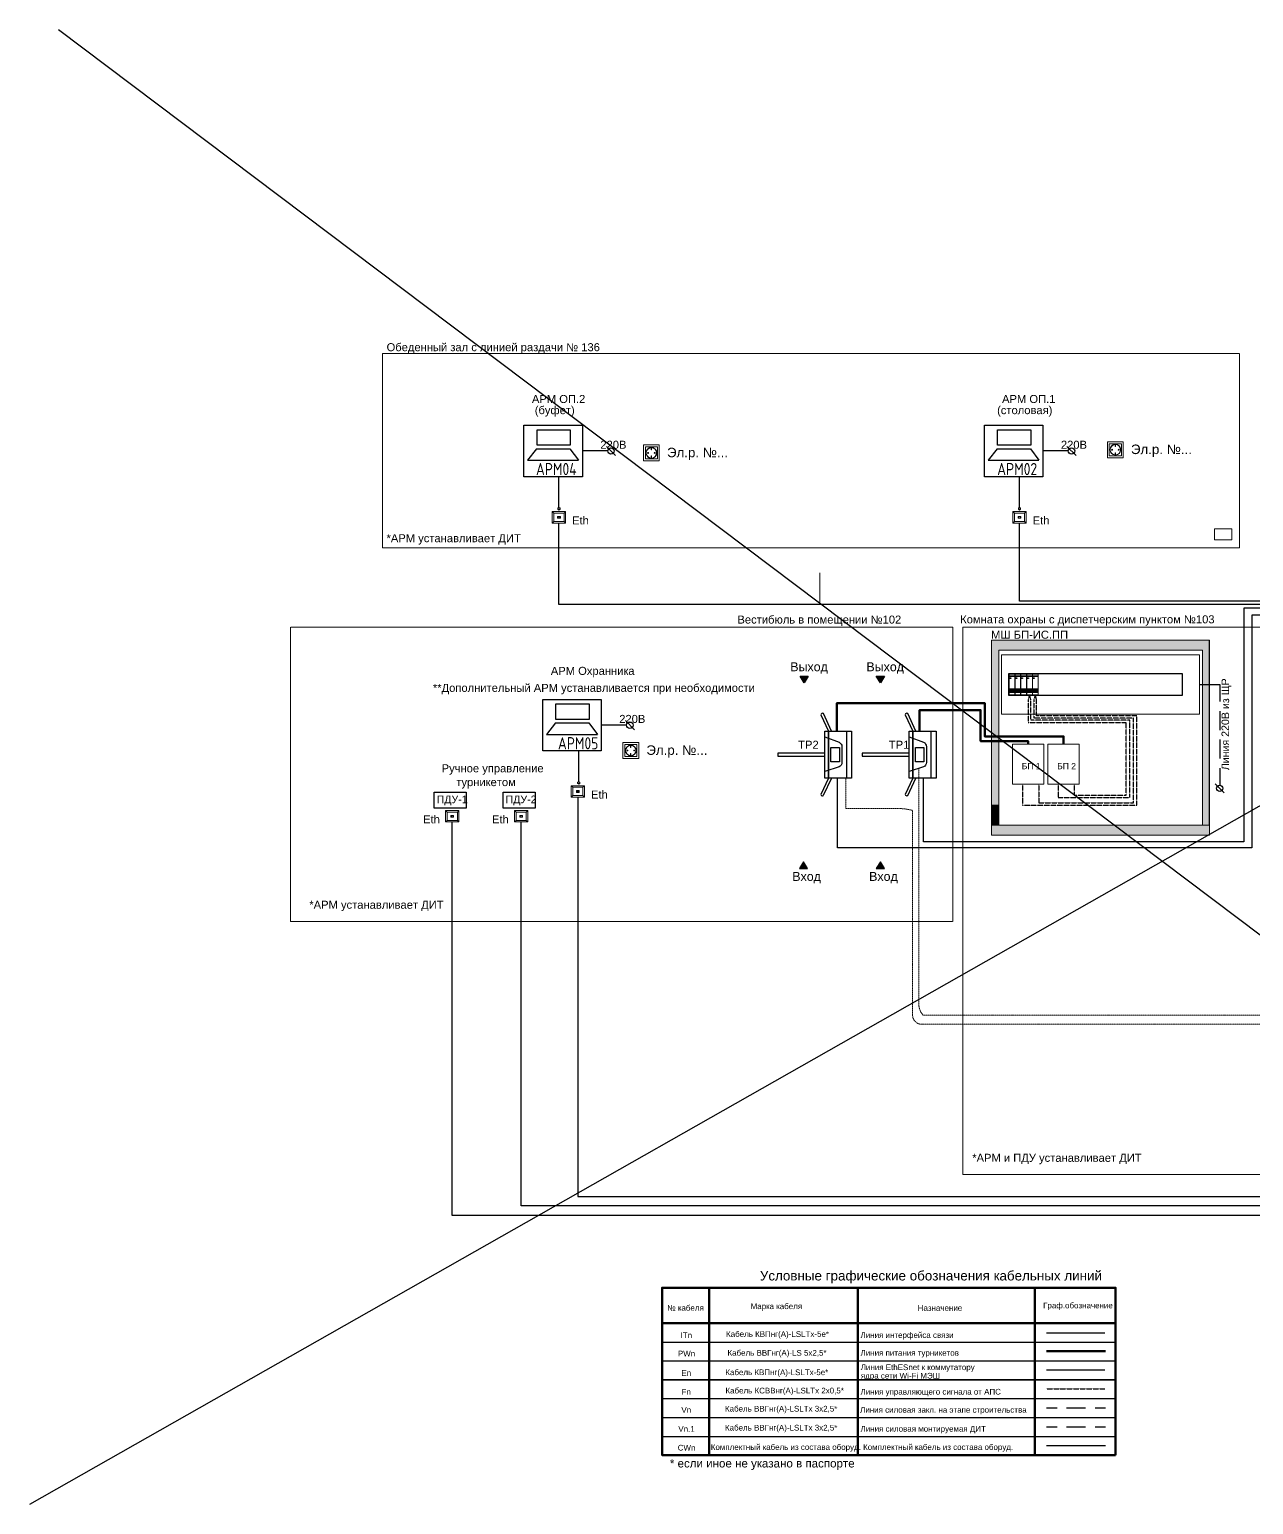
# Model space of a CAD drawing. Header units: millimetres. Extents: x -695119 to 412940, y -249585 to 622758.
# Drawn here: x -695119 to -662910, y 9544 to 48344 of the extents above; entities that cross this region are included whole.
import ezdxf
from ezdxf.enums import TextEntityAlignment as Align

# ---------------------------------------------------------------- set-up
doc = ezdxf.new("R2010")
doc.units = ezdxf.units.MM
for name, pattern in [('ACAD_ISO02W100', [15, 12, -3]), ('DASH', [0.75, 0.5, -0.25]), ('DASHED2', [9.525, 6.35, -3.175])]:
    doc.linetypes.add(name, pattern=pattern)
for name, color, linetype, lineweight in [('....ТЕКСТ', 7, 'Continuous', 15), ('_Схема', 5, 'Continuous', 30), ('PDF _Геометрия', 8, 'Continuous', 9), ('UTP', 5, 'Continuous', 30), ('АО Питание', 86, 'Continuous', 50), ('ИСПП', 5, 'Continuous', 30)]:
    doc.layers.add(name, color=color, linetype=linetype, lineweight=lineweight)
for name, color, linetype in [('PDF _PDF _Оформление-Надписи', 7, 'Continuous'), ('PDF _Текст', 7, 'Continuous'), ('СОТ маркировкка', 7, 'Continuous')]:
    doc.layers.add(name, color=color, linetype=linetype)
doc.layers.add('PDF _Сплошная заливка', color=7, linetype='Continuous', true_color=0xffffff)
doc.styles.add('GOST', font='cs_gost2304.shx', dxfattribs={"height": 2.5})
doc.styles.add('PDF Arial', font='arial.ttf')

# ---------------------------------------------------------------- blocks, each defined once
blk = doc.blocks.new('АРМ')
at = {"ltscale": 100}
for p, q in [((280058, 33183), (281263, 33183)), ((280058, 32127), (280058, 33183)), ((280330, 33092), (281011, 33092)), ((280330, 32773), (280330, 33092)), ((281011, 33092), (281011, 32773)), ((281263, 33183), (281263, 32127)), ((281011, 32773), (280330, 32773)), ((280322, 32701), (280135, 32463)), ((280135, 32463), (281181, 32463)), ((280322, 32701), (281007, 32701)), ((281007, 32701), (281181, 32463)), ((281263, 32127), (280058, 32127))]:
    blk.add_line(p, q, dxfattribs=at)

msp = doc.modelspace()

# ---------------------------------------------------------------- linework, layer by layer
at = {"layer": '....ТЕКСТ', "linetype": 'ACAD_ISO02W100'}
for points in [[(-685825.876, 39818.548), (-663278.921, 39818.548), (-663278.921, 34708.93), (-685825.876, 34708.93)], [(-670818.328, 32618.903), (-688254.424, 32618.903), (-688254.424, 24881.076), (-670818.328, 24881.076)], [(-670558.962, 32618.903), (-653933.779, 32618.903), (-653933.779, 18221.259), (-670558.962, 18221.259)]]:
    msp.add_lwpolyline(points, close=True, dxfattribs=at)
at = {"layer": '....ТЕКСТ', "color": 134, "linetype": 'ACAD_ISO02W100', "lineweight": 30, "ltscale": 0.3, "true_color": 0x22abae}
for points in [[(-668984.601, 28492.43), (-668984.601, 27937.158), (-665976.679, 27937.158), (-665976.679, 30291.636), (-668620.443, 30291.636), (-668620.443, 30721.32), (-668653.294, 30845.105), (-668687.161, 30721.32), (-668687.161, 30232.825)], [(-668053.251, 28492.43), (-668053.251, 28139.282), (-666167.12, 28139.282), (-666167.12, 30176.226), (-668771.829, 30176.226), (-668771.829, 30721.32), (-668804.681, 30845.105), (-668838.548, 30721.32), (-668838.548, 30112.725)], [(-667630.926, 28492.43), (-667630.926, 28207.016), (-666262.341, 28207.016), (-666262.341, 30108.492), (-668838.548, 30108.492)], [(-668562.276, 28492.43), (-668562.276, 28004.893), (-666071.9, 28004.893), (-666071.9, 30232.825), (-668687.161, 30232.825)]]:
    msp.add_lwpolyline(points, dxfattribs=at)
at = {"layer": '....ТЕКСТ', "color": 1, "linetype": 'ACAD_ISO02W100', "lineweight": 30, "ltscale": 0.3}
msp.add_lwpolyline([(-668356.712, 12587.217), (-666821.638, 12587.217)], dxfattribs=at)
at = {"layer": '_Схема', "color": 5}
for p, q in [((-694358.022, 48344.326), (-643850.003, 10304.637)), ((-639281.438, 41243.584), (-695119.45, 9543.843))]:
    msp.add_line(p, q, dxfattribs=at)
at = {"layer": '_Схема'}
for p, q in [((-680689.314, 28149.056), (-680689.314, 17650.108)), ((-683994.711, 17142.829), (-683994.711, 27497.537)), ((-682182.281, 17396.469), (-682182.281, 27497.537)), ((-680689.314, 17650.108), (-647531.439, 17650.108)), ((-646793.11, 17142.829), (-683994.711, 17142.829)), ((-647162.274, 17396.469), (-682182.281, 17396.469))]:
    msp.add_line(p, q, dxfattribs=at)
for points in [[(-681186.889, 35757.65), (-681186.889, 36581.149)], [(-669067.66, 35757.65), (-669067.66, 36581.149)], [(-659439.496, 31709.821), (-659439.496, 33217.336), (-681186.889, 33217.336), (-681186.889, 35361.826)], [(-659239.204, 31709.821), (-659239.204, 33302.939), (-669067.66, 33302.939), (-669067.66, 35361.826)], [(-660073.957, 31709.821), (-660073.957, 33119.761), (-663166.003, 33119.761), (-663166.003, 26972.131), (-671596.783, 26972.131), (-671596.783, 28652.199)], [(-660281.1, 31709.821), (-660281.1, 32936.583), (-662957.508, 32936.583), (-662957.508, 26819.173), (-673853.701, 26819.173), (-673853.701, 28651.183)], [(-680666.429, 28544.88), (-680666.429, 29368.379)]]:
    msp.add_lwpolyline(points, dxfattribs=at)
at = {"layer": 'PDF _PDF _Оформление-Надписи', "lineweight": 0}
for points in [[(-678963.105, 37415.396), (-678546.405, 37415.396), (-678546.405, 36997.029), (-678963.105, 36997.029)], [(-678913.101, 37363.725), (-678596.409, 37363.725), (-678596.409, 37047.033), (-678913.101, 37047.033)], [(-678913.101, 37363.725), (-678596.409, 37363.725), (-678596.409, 37047.033), (-678913.101, 37047.033)], [(-666754.262, 37499.236), (-666337.562, 37499.236), (-666337.562, 37080.869), (-666754.262, 37080.869)], [(-666704.258, 37447.565), (-666387.566, 37447.565), (-666387.566, 37130.873), (-666704.258, 37130.873)], [(-666704.258, 37447.565), (-666387.566, 37447.565), (-666387.566, 37130.873), (-666704.258, 37130.873)], [(-679505.641, 29587.07), (-679088.941, 29587.07), (-679088.941, 29168.703), (-679505.641, 29168.703)], [(-679455.637, 29535.399), (-679138.945, 29535.399), (-679138.945, 29218.707), (-679455.637, 29218.707)], [(-679455.637, 29535.399), (-679138.945, 29535.399), (-679138.945, 29218.707), (-679455.637, 29218.707)]]:
    msp.add_lwpolyline(points, close=True, dxfattribs=at)
for points in [[(-678749.754, 37340.39), (-678749.754, 37287.052), (-678759.755, 37287.052), (-678759.755, 37340.39)], [(-666540.911, 37424.23), (-666540.911, 37370.892), (-666550.912, 37370.892), (-666550.912, 37424.23)], [(-678759.755, 37070.368), (-678759.755, 37125.373), (-678749.754, 37125.373), (-678749.754, 37070.368)], [(-666550.912, 37154.208), (-666550.912, 37209.213), (-666540.911, 37209.213), (-666540.911, 37154.208)], [(-679292.291, 29512.064), (-679292.291, 29458.726), (-679302.292, 29458.726), (-679302.292, 29512.064)], [(-679302.292, 29242.042), (-679302.292, 29297.046), (-679292.291, 29297.046), (-679292.291, 29242.042)]]:
    msp.add_lwpolyline(points, dxfattribs=at)
for centre, radius in [((-678753.922, 37206.212), 140.845), ((-678753.922, 37206.212), 140.845), ((-678753.92, 37206.214), 135.843), ((-666545.079, 37290.052), 140.845), ((-666545.079, 37290.052), 140.845), ((-666545.077, 37290.053), 135.843), ((-666633.418, 37290.053), 12.5), ((-666456.737, 37290.053), 12.5), ((-678842.261, 37206.214), 12.5), ((-678665.58, 37206.214), 12.5), ((-679296.458, 29377.886), 140.845), ((-679296.458, 29377.886), 140.845), ((-679296.457, 29377.887), 135.843), ((-679384.797, 29377.887), 12.5), ((-679208.117, 29377.887), 12.5)]:
    msp.add_circle(centre, radius, dxfattribs=at)
at = {"layer": 'PDF _Геометрия', "lineweight": 30}
for points in [[(-679902.557, 37257.293), (-680569.319, 37257.293)], [(-679937.525, 37375.828), (-679699.353, 37137.741)], [(-667783.328, 37257.293), (-668450.09, 37257.293)], [(-667818.296, 37375.828), (-667580.125, 37137.741)], [(-664068.511, 27418.16), (-664068.511, 32283.448)], [(-679404.983, 30044.523), (-680071.745, 30044.523)], [(-679439.951, 30163.058), (-679201.779, 29924.971)], [(-673612.733, 28651.183), (-673612.733, 29889.455), (-673486.832, 29889.455), (-673486.832, 28651.183), (-674093.225, 28651.183), (-674093.225, 29889.455), (-673486.832, 29889.455)], [(-671391.294, 28652.199), (-671391.294, 29890.471), (-671264.292, 29890.471), (-671264.292, 28652.199), (-671870.685, 28652.199), (-671870.685, 29890.471), (-671264.292, 29890.471)], [(-674193.811, 29737.052), (-673815.937, 29593.116)], [(-671971.271, 29739.169), (-671593.397, 29594.132)], [(-674093.225, 28651.183), (-674295.413, 28221.492)], [(-674013.891, 28651.183), (-674230.811, 28191.858)]]:
    msp.add_lwpolyline(points, dxfattribs=at)
at = {"layer": 'PDF _Геометрия', "color": 5, "lineweight": 0}
for points in [[(-681157.763, 35757.65), (-681157.763, 35726.915), (-681216.015, 35726.915), (-681216.015, 35757.65)], [(-669038.534, 35757.65), (-669038.534, 35726.915), (-669096.786, 35726.915), (-669096.786, 35757.65)], [(-680637.303, 28544.88), (-680637.303, 28514.145), (-680695.555, 28514.145), (-680695.555, 28544.88)]]:
    msp.add_lwpolyline(points, close=True, dxfattribs=at)
for points in [[(-681216.015, 35726.915), (-681186.381, 35701.515), (-681157.763, 35726.915)], [(-669096.786, 35726.915), (-669067.152, 35701.515), (-669038.534, 35726.915)], [(-680695.555, 28514.145), (-680665.921, 28488.745), (-680637.303, 28514.145)]]:
    msp.add_lwpolyline(points, dxfattribs=at)
at = {"layer": 'PDF _Геометрия', "lineweight": 0}
for points in [[(-681363.083, 35665.531), (-681010.694, 35665.531), (-681010.694, 35361.826), (-681363.083, 35361.826)], [(-681320.749, 35624.297), (-681053.028, 35624.297), (-681053.028, 35404.16), (-681320.749, 35404.16)], [(-681157.763, 35487.728), (-681221.264, 35487.728), (-681221.264, 35536.412), (-681157.763, 35536.412)], [(-681157.763, 35487.728), (-681221.264, 35487.728), (-681221.264, 35536.412), (-681157.763, 35536.412)], [(-681189.514, 35532.178), (-681161.996, 35532.178), (-681161.996, 35509.995), (-681171.564, 35509.995), (-681171.564, 35500.428), (-681181.047, 35500.428), (-681181.047, 35490.945), (-681199.081, 35490.945), (-681199.081, 35500.428), (-681208.564, 35500.428), (-681208.564, 35509.995), (-681218.131, 35509.995), (-681218.131, 35532.178)], [(-681189.514, 35532.178), (-681161.996, 35532.178), (-681161.996, 35509.995), (-681171.564, 35509.995), (-681171.564, 35500.428), (-681181.047, 35500.428), (-681181.047, 35490.945), (-681199.081, 35490.945), (-681199.081, 35500.428), (-681208.564, 35500.428), (-681208.564, 35509.995), (-681218.131, 35509.995), (-681218.131, 35532.178)], [(-681150.397, 35487.728), (-681214.914, 35487.728), (-681214.914, 35536.412), (-681150.397, 35536.412)], [(-681150.397, 35487.728), (-681214.914, 35487.728), (-681214.914, 35536.412), (-681150.397, 35536.412)], [(-681183.163, 35532.178), (-681154.63, 35532.178), (-681154.63, 35509.995), (-681164.113, 35509.995), (-681164.113, 35500.428), (-681174.697, 35500.428), (-681174.697, 35490.945), (-681191.63, 35490.945), (-681191.63, 35500.428), (-681201.198, 35500.428), (-681201.198, 35509.995), (-681210.681, 35509.995), (-681210.681, 35532.178)], [(-681183.163, 35532.178), (-681154.63, 35532.178), (-681154.63, 35509.995), (-681164.113, 35509.995), (-681164.113, 35500.428), (-681174.697, 35500.428), (-681174.697, 35490.945), (-681191.63, 35490.945), (-681191.63, 35500.428), (-681201.198, 35500.428), (-681201.198, 35509.995), (-681210.681, 35509.995), (-681210.681, 35532.178)], [(-669243.855, 35665.531), (-668891.466, 35665.531), (-668891.466, 35361.826), (-669243.855, 35361.826)], [(-669201.521, 35624.297), (-668933.8, 35624.297), (-668933.8, 35404.16), (-669201.521, 35404.16)], [(-669038.534, 35487.728), (-669102.035, 35487.728), (-669102.035, 35536.412), (-669038.534, 35536.412)], [(-669038.534, 35487.728), (-669102.035, 35487.728), (-669102.035, 35536.412), (-669038.534, 35536.412)], [(-669070.285, 35532.178), (-669042.768, 35532.178), (-669042.768, 35509.995), (-669052.335, 35509.995), (-669052.335, 35500.428), (-669061.818, 35500.428), (-669061.818, 35490.945), (-669079.852, 35490.945), (-669079.852, 35500.428), (-669089.335, 35500.428), (-669089.335, 35509.995), (-669098.903, 35509.995), (-669098.903, 35532.178)], [(-669070.285, 35532.178), (-669042.768, 35532.178), (-669042.768, 35509.995), (-669052.335, 35509.995), (-669052.335, 35500.428), (-669061.818, 35500.428), (-669061.818, 35490.945), (-669079.852, 35490.945), (-669079.852, 35500.428), (-669089.335, 35500.428), (-669089.335, 35509.995), (-669098.903, 35509.995), (-669098.903, 35532.178)], [(-669031.168, 35487.728), (-669095.685, 35487.728), (-669095.685, 35536.412), (-669031.168, 35536.412)], [(-669031.168, 35487.728), (-669095.685, 35487.728), (-669095.685, 35536.412), (-669031.168, 35536.412)], [(-669063.935, 35532.178), (-669035.402, 35532.178), (-669035.402, 35509.995), (-669044.884, 35509.995), (-669044.884, 35500.428), (-669055.468, 35500.428), (-669055.468, 35490.945), (-669072.402, 35490.945), (-669072.402, 35500.428), (-669081.969, 35500.428), (-669081.969, 35509.995), (-669091.452, 35509.995), (-669091.452, 35532.178)], [(-669063.935, 35532.178), (-669035.402, 35532.178), (-669035.402, 35509.995), (-669044.884, 35509.995), (-669044.884, 35500.428), (-669055.468, 35500.428), (-669055.468, 35490.945), (-669072.402, 35490.945), (-669072.402, 35500.428), (-669081.969, 35500.428), (-669081.969, 35509.995), (-669091.452, 35509.995), (-669091.452, 35532.178)], [(-669317.939, 30908.606), (-668904.166, 30908.606), (-668904.166, 30930.874), (-669317.939, 30930.874)], [(-668855.482, 30908.606), (-668750.662, 30908.606), (-668750.662, 30930.874), (-668855.482, 30930.874)], [(-668704.095, 30908.606), (-668598.26, 30908.606), (-668598.26, 30930.874), (-668704.095, 30930.874)], [(-680865.509, 28452.761), (-680513.12, 28452.761), (-680513.12, 28149.056), (-680865.509, 28149.056)], [(-680823.175, 28411.527), (-680555.454, 28411.527), (-680555.454, 28191.39), (-680823.175, 28191.39)], [(-680660.189, 28274.958), (-680723.69, 28274.958), (-680723.69, 28323.642), (-680660.189, 28323.642)], [(-680660.189, 28274.958), (-680723.69, 28274.958), (-680723.69, 28323.642), (-680660.189, 28323.642)], [(-680691.939, 28319.408), (-680664.422, 28319.408), (-680664.422, 28297.225), (-680673.989, 28297.225), (-680673.989, 28287.658), (-680683.472, 28287.658), (-680683.472, 28278.175), (-680701.507, 28278.175), (-680701.507, 28287.658), (-680710.989, 28287.658), (-680710.989, 28297.225), (-680720.557, 28297.225), (-680720.557, 28319.408)], [(-680691.939, 28319.408), (-680664.422, 28319.408), (-680664.422, 28297.225), (-680673.989, 28297.225), (-680673.989, 28287.658), (-680683.472, 28287.658), (-680683.472, 28278.175), (-680701.507, 28278.175), (-680701.507, 28287.658), (-680710.989, 28287.658), (-680710.989, 28297.225), (-680720.557, 28297.225), (-680720.557, 28319.408)], [(-680652.822, 28274.958), (-680717.34, 28274.958), (-680717.34, 28323.642), (-680652.822, 28323.642)], [(-680652.822, 28274.958), (-680717.34, 28274.958), (-680717.34, 28323.642), (-680652.822, 28323.642)], [(-680685.589, 28319.408), (-680657.056, 28319.408), (-680657.056, 28297.225), (-680666.539, 28297.225), (-680666.539, 28287.658), (-680677.122, 28287.658), (-680677.122, 28278.175), (-680694.056, 28278.175), (-680694.056, 28287.658), (-680703.623, 28287.658), (-680703.623, 28297.225), (-680713.106, 28297.225), (-680713.106, 28319.408)], [(-680685.589, 28319.408), (-680657.056, 28319.408), (-680657.056, 28297.225), (-680666.539, 28297.225), (-680666.539, 28287.658), (-680677.122, 28287.658), (-680677.122, 28278.175), (-680694.056, 28278.175), (-680694.056, 28287.658), (-680703.623, 28287.658), (-680703.623, 28297.225), (-680713.106, 28297.225), (-680713.106, 28319.408)], [(-684170.905, 27801.242), (-683818.516, 27801.242), (-683818.516, 27497.537), (-684170.905, 27497.537)], [(-684128.571, 27760.009), (-683860.85, 27760.009), (-683860.85, 27539.871), (-684128.571, 27539.871)], [(-683965.585, 27623.439), (-684029.086, 27623.439), (-684029.086, 27672.123), (-683965.585, 27672.123)], [(-683965.585, 27623.439), (-684029.086, 27623.439), (-684029.086, 27672.123), (-683965.585, 27672.123)], [(-683997.336, 27667.89), (-683969.818, 27667.89), (-683969.818, 27645.707), (-683979.386, 27645.707), (-683979.386, 27636.139), (-683988.869, 27636.139), (-683988.869, 27626.656), (-684006.903, 27626.656), (-684006.903, 27636.139), (-684016.386, 27636.139), (-684016.386, 27645.707), (-684025.953, 27645.707), (-684025.953, 27667.89)], [(-683997.336, 27667.89), (-683969.818, 27667.89), (-683969.818, 27645.707), (-683979.386, 27645.707), (-683979.386, 27636.139), (-683988.869, 27636.139), (-683988.869, 27626.656), (-684006.903, 27626.656), (-684006.903, 27636.139), (-684016.386, 27636.139), (-684016.386, 27645.707), (-684025.953, 27645.707), (-684025.953, 27667.89)], [(-683958.219, 27623.439), (-684022.736, 27623.439), (-684022.736, 27672.123), (-683958.219, 27672.123)], [(-683958.219, 27623.439), (-684022.736, 27623.439), (-684022.736, 27672.123), (-683958.219, 27672.123)], [(-683990.985, 27667.89), (-683962.452, 27667.89), (-683962.452, 27645.707), (-683971.935, 27645.707), (-683971.935, 27636.139), (-683982.519, 27636.139), (-683982.519, 27626.656), (-683999.452, 27626.656), (-683999.452, 27636.139), (-684009.02, 27636.139), (-684009.02, 27645.707), (-684018.503, 27645.707), (-684018.503, 27667.89)], [(-683990.985, 27667.89), (-683962.452, 27667.89), (-683962.452, 27645.707), (-683971.935, 27645.707), (-683971.935, 27636.139), (-683982.519, 27636.139), (-683982.519, 27626.656), (-683999.452, 27626.656), (-683999.452, 27636.139), (-684009.02, 27636.139), (-684009.02, 27645.707), (-684018.503, 27645.707), (-684018.503, 27667.89)], [(-682358.475, 27801.242), (-682006.086, 27801.242), (-682006.086, 27497.537), (-682358.475, 27497.537)], [(-682316.141, 27760.009), (-682048.421, 27760.009), (-682048.421, 27539.871), (-682316.141, 27539.871)], [(-682153.155, 27623.439), (-682216.656, 27623.439), (-682216.656, 27672.123), (-682153.155, 27672.123)], [(-682153.155, 27623.439), (-682216.656, 27623.439), (-682216.656, 27672.123), (-682153.155, 27672.123)], [(-682184.906, 27667.89), (-682157.388, 27667.89), (-682157.388, 27645.707), (-682166.956, 27645.707), (-682166.956, 27636.139), (-682176.439, 27636.139), (-682176.439, 27626.656), (-682194.473, 27626.656), (-682194.473, 27636.139), (-682203.956, 27636.139), (-682203.956, 27645.707), (-682213.523, 27645.707), (-682213.523, 27667.89)], [(-682184.906, 27667.89), (-682157.388, 27667.89), (-682157.388, 27645.707), (-682166.956, 27645.707), (-682166.956, 27636.139), (-682176.439, 27636.139), (-682176.439, 27626.656), (-682194.473, 27626.656), (-682194.473, 27636.139), (-682203.956, 27636.139), (-682203.956, 27645.707), (-682213.523, 27645.707), (-682213.523, 27667.89)], [(-682145.789, 27623.439), (-682210.306, 27623.439), (-682210.306, 27672.123), (-682145.789, 27672.123)], [(-682145.789, 27623.439), (-682210.306, 27623.439), (-682210.306, 27672.123), (-682145.789, 27672.123)], [(-682178.556, 27667.89), (-682150.022, 27667.89), (-682150.022, 27645.707), (-682159.505, 27645.707), (-682159.505, 27636.139), (-682170.089, 27636.139), (-682170.089, 27626.656), (-682187.022, 27626.656), (-682187.022, 27636.139), (-682196.59, 27636.139), (-682196.59, 27645.707), (-682206.073, 27645.707), (-682206.073, 27667.89)], [(-682178.556, 27667.89), (-682150.022, 27667.89), (-682150.022, 27645.707), (-682159.505, 27645.707), (-682159.505, 27636.139), (-682170.089, 27636.139), (-682170.089, 27626.656), (-682187.022, 27626.656), (-682187.022, 27636.139), (-682196.59, 27636.139), (-682196.59, 27645.707), (-682206.073, 27645.707), (-682206.073, 27667.89)]]:
    msp.add_lwpolyline(points, close=True, dxfattribs=at)
for points in [[(-681320.749, 35624.297), (-681363.083, 35665.531)], [(-681320.749, 35404.16), (-681363.083, 35361.826)], [(-681053.028, 35624.297), (-681010.694, 35665.531)], [(-681053.028, 35404.16), (-681010.694, 35361.826)], [(-669201.521, 35624.297), (-669243.855, 35665.531)], [(-669201.521, 35404.16), (-669243.855, 35361.826)], [(-668933.8, 35624.297), (-668891.466, 35665.531)], [(-668933.8, 35404.16), (-668891.466, 35361.826)], [(-680823.175, 28411.527), (-680865.509, 28452.761)], [(-680555.454, 28411.527), (-680513.12, 28452.761)], [(-680823.175, 28191.39), (-680865.509, 28149.056)], [(-680555.454, 28191.39), (-680513.12, 28149.056)], [(-684128.571, 27760.009), (-684170.905, 27801.242)], [(-683860.85, 27760.009), (-683818.516, 27801.242)], [(-682316.141, 27760.009), (-682358.475, 27801.242)], [(-682048.421, 27760.009), (-682006.086, 27801.242)], [(-684128.571, 27539.871), (-684170.905, 27497.537)], [(-683860.85, 27539.871), (-683818.516, 27497.537)], [(-682316.141, 27539.871), (-682358.475, 27497.537)], [(-682048.421, 27539.871), (-682006.086, 27497.537)]]:
    msp.add_lwpolyline(points, dxfattribs=at)
at = {"layer": 'PDF _Геометрия', "color": 251, "lineweight": 0, "true_color": 0x535353}
msp.add_lwpolyline([(-663933.042, 35209.423), (-663482.184, 35209.423), (-663482.184, 34920.451), (-663933.042, 34920.451)], close=True, dxfattribs=at)
msp.add_lwpolyline([(-674326.063, 33227.499), (-674318.697, 34047.679)], dxfattribs=at)
at = {"layer": 'PDF _Геометрия', "lineweight": 15}
for points in [[(-664068.511, 32283.448), (-669801.649, 32283.448), (-669801.649, 27418.16)], [(-664254.781, 27418.16), (-664254.781, 32016.743), (-669613.262, 32016.743), (-669613.262, 27418.16)]]:
    msp.add_lwpolyline(points, dxfattribs=at)
for points in [[(-669541.294, 31892.874), (-664335.216, 31892.874), (-664335.216, 30338.196), (-669541.294, 30338.196)], [(-669357.141, 31392.315), (-664777.607, 31392.315), (-664777.607, 30833.505), (-669357.141, 30833.505)], [(-669250.205, 29544.432), (-668430.024, 29544.432), (-668430.024, 28492.43), (-669250.205, 28492.43)], [(-668318.855, 29544.432), (-667498.674, 29544.432), (-667498.674, 28492.43), (-668318.855, 28492.43)], [(-664068.511, 27418.16), (-669801.649, 27418.16), (-669801.649, 27152.556), (-664068.511, 27152.556)]]:
    msp.add_lwpolyline(points, close=True, dxfattribs=at)
at = {"layer": 'PDF _Геометрия', "lineweight": 25}
for points in [[(-674731.945, 31330.931), (-674625.094, 31330.931), (-674731.945, 31156.261), (-674839.897, 31330.931)], [(-672729.051, 31330.931), (-672621.099, 31330.931), (-672729.051, 31156.261), (-672835.903, 31330.931)], [(-667066.866, 31392.315), (-669357.141, 31392.315), (-669357.141, 30833.505), (-667066.866, 30833.505), (-664777.607, 30833.505), (-664777.607, 31392.315)], [(-684471.536, 28284.325), (-683629.087, 28284.325), (-683629.087, 27864.116), (-684471.536, 27864.116)], [(-682659.106, 28284.325), (-681816.657, 28284.325), (-681816.657, 27864.116), (-682659.106, 27864.116)], [(-674751.132, 26275.62), (-674644.28, 26275.62), (-674751.132, 26450.29), (-674859.084, 26275.62)], [(-672729.051, 26275.62), (-672621.099, 26275.62), (-672729.051, 26450.29), (-672835.903, 26275.62)], [(-666538.141, 12824.288), (-678474.197, 12824.288)]]:
    msp.add_lwpolyline(points, close=True, dxfattribs=at)
at = {"layer": 'PDF _Геометрия', "lineweight": 5}
for points in [[(-669192.038, 30908.606), (-669192.038, 30845.105), (-669339.106, 30845.105), (-669339.106, 31384.865), (-669192.038, 31384.865), (-669192.038, 30930.874)], [(-669184.587, 30930.874), (-669184.587, 31384.865), (-669037.518, 31384.865), (-669037.518, 30930.874)], [(-669029.051, 30930.874), (-669029.051, 31384.865), (-668882.999, 31384.865), (-668882.999, 30845.105), (-669029.051, 30845.105), (-669029.051, 30908.606)], [(-669207.871, 30908.606), (-669207.871, 30901.24), (-669327.507, 30901.24), (-669327.507, 31003.858), (-669207.871, 31003.858), (-669207.871, 30930.874)], [(-669320.056, 31003.858), (-669320.056, 30996.492), (-669213.205, 30996.492), (-669213.205, 30930.874)], [(-669213.205, 30901.24), (-669213.205, 30908.606), (-669320.056, 30908.606), (-669320.056, 30996.492)], [(-669320.056, 30908.606), (-669320.056, 30901.24)], [(-669213.205, 30996.492), (-669213.205, 31003.858)], [(-669213.205, 30908.606), (-669213.205, 30908.606)], [(-669037.518, 30908.606), (-669037.518, 30845.105), (-669184.587, 30845.105), (-669184.587, 30908.606)], [(-669171.887, 30930.874), (-669171.887, 31003.858), (-669052.335, 31003.858), (-669052.335, 30930.874)], [(-669052.335, 30908.606), (-669052.335, 30901.24), (-669171.887, 30901.24), (-669171.887, 30908.606)], [(-669164.521, 30930.874), (-669164.521, 31003.858)], [(-669164.521, 30996.492), (-669058.685, 30996.492), (-669058.685, 30930.874)], [(-669058.685, 30901.24), (-669058.685, 30908.606), (-669164.521, 30908.606), (-669164.521, 30901.24)], [(-669164.521, 30908.606), (-669164.521, 30908.606)], [(-669058.685, 30996.492), (-669058.685, 31003.858)], [(-669058.685, 30908.606), (-669058.685, 30908.606)], [(-669017.367, 30930.874), (-669017.367, 31003.858), (-668897.816, 31003.858), (-668897.816, 30901.24), (-669017.367, 30901.24), (-669017.367, 30908.606)], [(-669010.001, 30930.874), (-669010.001, 31003.858)], [(-669010.001, 30996.492), (-668904.166, 30996.492), (-668904.166, 30908.606), (-669010.001, 30908.606), (-669010.001, 30901.24)], [(-668904.166, 30996.492), (-668904.166, 31003.858)], [(-668904.166, 30908.606), (-668904.166, 30901.24)], [(-668856.498, 30996.492), (-668749.646, 30996.492), (-668749.646, 30908.606), (-668856.498, 30908.606), (-668856.498, 30996.492), (-668856.498, 31003.858)], [(-668856.498, 30908.606), (-668856.498, 30901.24)], [(-668749.646, 30996.492), (-668749.646, 31003.858)], [(-668749.646, 30908.606), (-668749.646, 30901.24)], [(-668704.095, 30996.492), (-668598.26, 30996.492), (-668598.26, 30908.606), (-668704.095, 30908.606), (-668704.095, 30996.492), (-668704.095, 31003.858)], [(-668704.095, 30908.606), (-668704.095, 30901.24)], [(-668598.26, 30996.492), (-668598.26, 31003.858)], [(-668598.26, 30908.606), (-668598.26, 30901.24)]]:
    msp.add_lwpolyline(points, dxfattribs=at)
for points in [[(-669339.106, 31342.531), (-669192.038, 31342.531), (-669192.038, 31320.347), (-669339.106, 31320.347)], [(-669184.587, 31342.531), (-669037.518, 31342.531), (-669037.518, 31320.347), (-669184.587, 31320.347)], [(-669029.051, 31342.531), (-668882.999, 31342.531), (-668882.999, 31320.347), (-669029.051, 31320.347)], [(-668728.479, 30845.105), (-668875.548, 30845.105), (-668875.548, 31384.865), (-668728.479, 31384.865)], [(-668875.548, 31342.531), (-668728.479, 31342.531), (-668728.479, 31320.347), (-668875.548, 31320.347)], [(-668577.093, 30845.105), (-668724.246, 30845.105), (-668724.246, 31384.865), (-668577.093, 31384.865)], [(-668724.246, 31342.531), (-668577.093, 31342.531), (-668577.093, 31320.347), (-668724.246, 31320.347)], [(-668863.948, 31003.858), (-668744.312, 31003.858), (-668744.312, 30901.24), (-668863.948, 30901.24)], [(-668711.546, 31003.858), (-668591.91, 31003.858), (-668591.91, 30901.24), (-668711.546, 30901.24)]]:
    msp.add_lwpolyline(points, close=True, dxfattribs=at)
at = {"layer": 'PDF _Геометрия', "color": 240, "lineweight": 30, "true_color": 0xed1f23}
for points in [[(-669294.656, 31273.78), (-669331.74, 31273.78), (-669331.74, 31286.48), (-669294.656, 31286.48)], [(-669177.221, 31286.48), (-669140.136, 31286.48), (-669140.136, 31273.78), (-669177.221, 31273.78)], [(-669021.601, 31286.48), (-668984.601, 31286.48), (-668984.601, 31273.78), (-669021.601, 31273.78)], [(-668868.182, 31286.48), (-668831.097, 31286.48), (-668831.097, 31273.78), (-668868.182, 31273.78)], [(-668716.795, 31286.48), (-668679.795, 31286.48), (-668679.795, 31273.78), (-668716.795, 31273.78)]]:
    msp.add_lwpolyline(points, close=True, dxfattribs=at)
at = {"layer": 'PDF _Геометрия', "color": 30, "lineweight": 30, "true_color": 0xf26621}
for points in [[(-664335.216, 31115.027), (-663798.674, 31115.027), (-663798.674, 30666.286)], [(-663798.674, 30416.515), (-663798.674, 29916.972)], [(-663798.674, 29666.1), (-663798.674, 29166.558)], [(-663798.674, 28916.787), (-663798.674, 28467.029)], [(-663918.225, 28501.913), (-663680.138, 28263.826)], [(-668356.712, 12089.749), (-668080.525, 12089.749)], [(-667830.753, 12089.749), (-667330.11, 12089.749)], [(-667080.339, 12089.749), (-666805.168, 12089.749)]]:
    msp.add_lwpolyline(points, dxfattribs=at)
at = {"layer": 'PDF _Геометрия', "color": 40, "lineweight": 0, "true_color": 0xf8d730}
for points in [[(-668904.166, 30930.874), (-668904.166, 30908.606)], [(-668856.498, 30996.492), (-668856.498, 30908.606)], [(-668856.498, 30908.606), (-668856.498, 30908.606), (-668856.498, 30908.606)], [(-668856.498, 30908.606), (-668856.498, 30901.24)], [(-668749.646, 31003.858), (-668749.646, 30996.492)], [(-668744.312, 31003.858), (-668744.312, 30996.492)], [(-668744.312, 30996.492), (-668744.312, 30908.606)], [(-668744.312, 30908.606), (-668744.312, 30908.606), (-668744.312, 30908.606)], [(-668744.312, 30908.606), (-668744.312, 30901.24)], [(-668704.095, 30930.874), (-668704.095, 30908.606)], [(-668598.26, 30930.874), (-668598.26, 30908.606)]]:
    msp.add_lwpolyline(points, close=True, dxfattribs=at)
at = {"layer": 'PDF _Геометрия', "lineweight": 30}
for points in [[(-674013.891, 29889.455), (-674229.541, 30349.288, 0.560277147), (-674295.413, 30318.045), (-674093.225, 29889.455), (-674093.225, 28651.183), (-674193.811, 28651.183), (-674193.811, 29889.455), (-674093.225, 29889.455)], [(-671792.367, 29890.471), (-672008.102, 30350.304, 0.561117633), (-672072.873, 30319.146), (-671870.685, 29890.471), (-671870.685, 28652.199), (-671971.271, 28652.199), (-671971.271, 29890.471), (-671870.685, 29890.471)], [(-673815.344, 29594.471, -0.300174893), (-673738.72, 29477.714), (-673738.72, 29270.277), (-673738.72, 29062.839, -0.299672867), (-673815.937, 28946.421), (-674193.811, 28827.885)], [(-671592.804, 29595.572, -0.299672867), (-671517.196, 29478.814), (-671517.196, 29271.377), (-671517.196, 29063.94, -0.300174893), (-671593.397, 28948.537), (-671971.271, 28828.986)], [(-671870.685, 28652.199), (-672072.873, 28223.608, 0.56061802), (-672008.271, 28192.874), (-671792.367, 28652.199)]]:
    msp.add_lwpolyline(points, format="xyb", dxfattribs=at)
for points in [[(-675430.983, 29232.176), (-674193.811, 29232.176), (-674193.811, 29308.377), (-675430.983, 29308.377)], [(-673802.221, 29459.764), (-673802.221, 29080.874), (-674029.724, 29080.874), (-674029.724, 29459.764)], [(-673209.543, 29233.277), (-671971.271, 29233.277), (-671971.271, 29309.478), (-673209.543, 29309.478)], [(-671580.697, 29460.78), (-671580.697, 29081.89), (-671807.184, 29081.89), (-671807.184, 29460.78)]]:
    msp.add_lwpolyline(points, close=True, dxfattribs=at)
at = {"layer": 'PDF _Геометрия', "lineweight": 50}
msp.add_lwpolyline([(-666538.141, 10841.951), (-678474.197, 10841.951), (-678474.197, 15244.697), (-666538.141, 15244.697)], close=True, dxfattribs=at)
for points in [[(-677232.749, 10841.951), (-677232.749, 15244.697)], [(-673319.492, 10841.951), (-673319.492, 15244.697)], [(-668660.502, 10841.951), (-668660.502, 15244.697)], [(-678474.197, 14314.448), (-666538.141, 14314.448)]]:
    msp.add_lwpolyline(points, dxfattribs=at)
at = {"layer": 'PDF _Геометрия', "lineweight": 25}
for points in [[(-675991.302, 14314.448), (-677232.749, 14314.448)], [(-678474.197, 13818.038), (-666538.141, 13818.038)], [(-678474.197, 13320.613), (-666538.141, 13320.613)], [(-678474.197, 12327.878), (-666538.141, 12327.878)], [(-678474.197, 11831.511), (-666538.141, 11831.511)], [(-678474.197, 11334.085), (-666538.141, 11334.085)]]:
    msp.add_lwpolyline(points, dxfattribs=at)
at = {"layer": 'PDF _Геометрия', "color": 5, "lineweight": 30}
msp.add_lwpolyline([(-668356.712, 14056.21), (-666825.923, 14056.21)], dxfattribs=at)
at = {"layer": 'PDF _Геометрия', "color": 6, "lineweight": 30}
msp.add_lwpolyline([(-668356.712, 13083.542), (-666821.638, 13083.542)], dxfattribs=at)
at = {"layer": 'PDF _Геометрия', "color": 4, "lineweight": 30}
for points in [[(-668356.712, 11591.265), (-668080.525, 11591.265)], [(-667830.753, 11591.265), (-667330.11, 11591.265)], [(-667080.339, 11591.265), (-666805.168, 11591.265)]]:
    msp.add_lwpolyline(points, dxfattribs=at)
at = {"layer": 'PDF _Геометрия', "color": 52, "lineweight": 30, "true_color": 0xc8c92d}
msp.add_lwpolyline([(-668356.712, 11100.189), (-666805.168, 11100.189)], dxfattribs=at)
at = {"layer": 'PDF _Геометрия', "lineweight": 30}
for centre in [(-679818.478, 37257.804), (-667699.25, 37257.804), (-679320.904, 30045.034)]:
    msp.add_circle(centre, 84.157, dxfattribs=at)
at = {"layer": 'PDF _Геометрия', "color": 30, "lineweight": 30, "true_color": 0xf26621}
msp.add_circle((-663799.087, 28382.974), 84.067, dxfattribs=at)
at = {"layer": 'PDF _Геометрия', "lineweight": 30}
msp.add_arc((-674252.373, 28227.294), 41.94, 186.3201181, 303.450602, dxfattribs=at)
at = {"layer": 'PDF _Сплошная заливка', "transparency": 33554559}
for points in [[(-664068.511, 32283.448), (-669801.649, 32283.448), (-664068.511, 32016.743)], [(-669801.649, 32283.448), (-664068.511, 32016.743), (-669801.649, 32016.743)], [(-669613.262, 32016.743), (-669801.649, 32016.743), (-669613.262, 27952.67)], [(-669801.649, 32016.743), (-669613.262, 27952.67), (-669801.649, 27952.67)], [(-664068.511, 32016.743), (-664254.781, 32016.743), (-664068.511, 27418.16)], [(-664254.781, 32016.743), (-664068.511, 27418.16), (-664254.781, 27418.16)], [(-669613.262, 27952.67), (-669801.649, 27952.67), (-669613.262, 27705.016)], [(-669801.649, 27952.67), (-669613.262, 27705.016), (-669801.649, 27705.016)], [(-669613.262, 27705.016), (-669801.649, 27705.016), (-669613.262, 27418.16)], [(-669801.649, 27705.016), (-669613.262, 27418.16), (-669801.649, 27418.16)], [(-664068.511, 27418.16), (-669801.649, 27418.16), (-664068.511, 27152.556)], [(-669801.649, 27418.16), (-664068.511, 27152.556), (-669801.649, 27152.556)]]:
    msp.add_solid(points, dxfattribs=at)
at = {"layer": 'PDF _Сплошная заливка', "color": 5, "transparency": 33554559}
for points in [[(-674839.897, 31330.931), (-674625.094, 31330.931), (-674731.945, 31156.261)], [(-672835.903, 31330.931), (-672621.099, 31330.931), (-672729.051, 31156.261)]]:
    msp.add_solid(points, dxfattribs=at)
at = {"layer": 'PDF _Сплошная заливка', "color": 40, "true_color": 0xf8d730, "transparency": 33554559}
for points in [[(-669213.205, 30996.492), (-669320.056, 30996.492), (-669213.205, 30930.874)], [(-669320.056, 30996.492), (-669213.205, 30930.874), (-669320.056, 30930.874)], [(-669317.939, 30930.874), (-669320.056, 30930.874), (-669317.939, 30908.606)], [(-669320.056, 30930.874), (-669317.939, 30908.606), (-669320.056, 30908.606)], [(-669320.056, 30908.606), (-669213.205, 30908.606), (-669213.205, 30908.606)], [(-669213.205, 30908.606), (-669213.205, 30908.606), (-669320.056, 30908.606)], [(-669213.205, 30930.874), (-669317.939, 30930.874), (-669213.205, 30908.606)], [(-669317.939, 30930.874), (-669213.205, 30908.606), (-669317.939, 30908.606)], [(-669207.871, 30930.874), (-669213.205, 30930.874), (-669207.871, 30908.606)], [(-669213.205, 30930.874), (-669207.871, 30908.606), (-669213.205, 30908.606)], [(-669192.038, 30930.874), (-669207.871, 30930.874), (-669192.038, 30908.606)], [(-669207.871, 30930.874), (-669192.038, 30908.606), (-669207.871, 30908.606)], [(-669184.587, 30930.874), (-669192.038, 30930.874), (-669184.587, 30908.606)], [(-669192.038, 30930.874), (-669184.587, 30908.606), (-669192.038, 30908.606)], [(-669171.887, 30930.874), (-669184.587, 30930.874), (-669171.887, 30908.606)], [(-669184.587, 30930.874), (-669171.887, 30908.606), (-669184.587, 30908.606)], [(-669164.521, 30930.874), (-669171.887, 30930.874), (-669164.521, 30908.606)], [(-669171.887, 30930.874), (-669164.521, 30908.606), (-669171.887, 30908.606)], [(-669058.685, 30996.492), (-669164.521, 30996.492), (-669058.685, 30930.874)], [(-669164.521, 30996.492), (-669058.685, 30930.874), (-669164.521, 30930.874)], [(-669058.685, 30930.874), (-669164.521, 30930.874), (-669058.685, 30908.606)], [(-669164.521, 30930.874), (-669058.685, 30908.606), (-669164.521, 30908.606)], [(-669052.335, 30930.874), (-669058.685, 30930.874), (-669052.335, 30908.606)], [(-669058.685, 30930.874), (-669052.335, 30908.606), (-669058.685, 30908.606)], [(-669037.518, 30930.874), (-669052.335, 30930.874), (-669037.518, 30908.606)], [(-669052.335, 30930.874), (-669037.518, 30908.606), (-669052.335, 30908.606)], [(-669029.051, 30930.874), (-669037.518, 30930.874), (-669029.051, 30908.606)], [(-669037.518, 30930.874), (-669029.051, 30908.606), (-669037.518, 30908.606)], [(-669017.367, 30930.874), (-669029.051, 30930.874), (-669017.367, 30908.606)], [(-669029.051, 30930.874), (-669017.367, 30908.606), (-669029.051, 30908.606)], [(-669010.001, 30930.874), (-669017.367, 30930.874), (-669010.001, 30908.606)], [(-669017.367, 30930.874), (-669010.001, 30908.606), (-669017.367, 30908.606)], [(-668904.166, 30996.492), (-669010.001, 30996.492), (-668904.166, 30930.874)], [(-669010.001, 30996.492), (-668904.166, 30930.874), (-669010.001, 30930.874)], [(-668904.166, 30930.874), (-669010.001, 30930.874), (-668904.166, 30908.606)], [(-669010.001, 30930.874), (-668904.166, 30908.606), (-669010.001, 30908.606)], [(-669010.001, 30908.606), (-668904.166, 30908.606), (-668904.166, 30908.606)], [(-668904.166, 30908.606), (-668904.166, 30908.606), (-669010.001, 30908.606)], [(-668904.166, 30908.606), (-668904.166, 30908.606), (-668904.166, 30930.874)], [(-668749.646, 30996.492), (-668856.498, 30996.492), (-668749.646, 30930.874)], [(-668856.498, 30996.492), (-668749.646, 30930.874), (-668856.498, 30930.874)], [(-668855.482, 30930.874), (-668856.498, 30930.874), (-668855.482, 30908.606)], [(-668856.498, 30930.874), (-668855.482, 30908.606), (-668856.498, 30908.606)], [(-668856.498, 30908.606), (-668749.646, 30908.606), (-668749.646, 30908.606)], [(-668749.646, 30908.606), (-668749.646, 30908.606), (-668856.498, 30908.606)], [(-668750.662, 30930.874), (-668855.482, 30930.874), (-668750.662, 30908.606)], [(-668855.482, 30930.874), (-668750.662, 30908.606), (-668855.482, 30908.606)], [(-668749.646, 30930.874), (-668750.662, 30930.874), (-668749.646, 30908.606)], [(-668750.662, 30930.874), (-668749.646, 30908.606), (-668750.662, 30908.606)], [(-668598.26, 30996.492), (-668704.095, 30996.492), (-668598.26, 30930.874)], [(-668704.095, 30996.492), (-668598.26, 30930.874), (-668704.095, 30930.874)], [(-668704.095, 30908.606), (-668704.095, 30908.606), (-668704.095, 30930.874)], [(-668598.26, 30930.874), (-668704.095, 30930.874), (-668598.26, 30908.606)], [(-668704.095, 30930.874), (-668598.26, 30908.606), (-668704.095, 30908.606)], [(-668704.095, 30908.606), (-668598.26, 30908.606), (-668598.26, 30908.606)], [(-668598.26, 30908.606), (-668598.26, 30908.606), (-668704.095, 30908.606)], [(-668598.26, 30908.606), (-668598.26, 30908.606), (-668598.26, 30930.874)]]:
    msp.add_solid(points, dxfattribs=at)
at = {"layer": 'PDF _Сплошная заливка', "color": 128, "true_color": 0x126633, "transparency": 33554559}
for points in [[(-674751.132, 26450.29), (-674644.28, 26275.62), (-674859.084, 26275.62)], [(-672729.051, 26450.29), (-672621.099, 26275.62), (-672835.903, 26275.62)]]:
    msp.add_solid(points, dxfattribs=at)
at = {"layer": 'UTP', "color": 1, "linetype": 'DASH', "lineweight": 0, "ltscale": 10}
msp.add_line((-673641.681, 27852.263), (-673641.681, 28651.183), dxfattribs=at)
for points in [[(-654709.988, 27439.536), (-654709.988, 22657.613, -0.198712078), (-654759.988, 22412.918), (-671599.027, 22412.918, -0.151274615), (-671712.461, 22641.759), (-671712.461, 28901.759)], [(-673641.681, 27852.263), (-672237.393, 27852.263, -0.056190705), (-671880.834, 27801.909), (-671880.834, 22429.128, 0.355738415), (-671698.279, 22183.309), (-654664.511, 22183.606, 0.113755233), (-654614.512, 22468.084), (-654614.512, 27535.011)]]:
    msp.add_lwpolyline(points, format="xyb", dxfattribs=at)
at = {"layer": 'АО Питание'}
for points in [[(-667908.764, 29544.432), (-667908.764, 29746.535), (-669979.955, 29746.535), (-669979.955, 30626.068), (-673874.189, 30626.068), (-673874.189, 29890.471)], [(-668840.114, 29544.432), (-668840.114, 29628.01), (-670093.277, 29628.01), (-670093.277, 30442.978), (-671698.216, 30442.978), (-671698.216, 29890.471)], [(-668356.712, 13579.951), (-666805.168, 13579.951)]]:
    msp.add_lwpolyline(points, dxfattribs=at)

# ---------------------------------------------------------------- block references
at = {"layer": 'ИСПП', "linetype": 'DASHED2', "xscale": 1.28, "yscale": 1.28, "zscale": 1.28}
for p in [(-1040585.812, -4541.181), (-1028466.584, -4541.181), (-1040088.238, -11753.952)]:
    msp.add_blockref('АРМ', p, dxfattribs=at)

# ---------------------------------------------------------------- texts
at = {"layer": 'PDF _Текст', "color": 8, "true_color": 0x757575, "char_height": 210.47841, "attachment_point": 7, "style": 'PDF Arial'}
for s, insert in [('{\\C7;Обеденный зал с линией раздачи № 136}', (-685722.467, 39818.512)), ('{\\C7;Вестибюль в помещении №102}', (-676490.426, 32655.947))]:
    msp.add_mtext(s, dxfattribs=dict(at, insert=insert))
at = {"layer": 'PDF _Текст', "attachment_point": 7, "style": 'PDF Arial'}
for s, insert, char_height in [('АРМ ОП.2', (-681897.923, 38516.738), 210.4784), ('(буфет)', (-681823.917, 38162.189), 210.4784), ('(столовая)', (-669656.639, 38162.189), 210.4784), ('АРМ ОП.1', (-669526.462, 38516.738), 210.4784), ('220В', (-680097.32, 37313.39), 210.4784), ('220В', (-667978.091, 37313.39), 210.4784), ('Eth', (-680840.284, 35323.686), 210.4784), ('Eth', (-668721.055, 35323.686), 210.4784), ('*АРМ устанавливает ДИТ', (-685724.088, 34793.709), 210.47841), ('МШ БП-ИС.ПП', (-669815.392, 32316.216), 210.47841), ('АРМ Охранника', (-681400.348, 31303.968), 210.47841), ('Выход', (-675099.225, 31395.148), 233.7584), ('Выход', (-673095.229, 31395.148), 233.7584), ('**Дополнительный АРМ устанавливается при необходимости', (-684503.947, 30857.037), 210.47841), ('220В', (-679599.745, 30100.62), 210.4784), ('TР2', (-674891.254, 29424.795), 210.4784), ('TР1', (-672504.668, 29424.795), 210.4784), ('Ручное управление', (-684273.136, 28741.482), 210.47841), ('БП 1', (-669007.621, 28886.3), 160), ('БП 2', (-668076.271, 28886.3), 160), ('турникетом', (-683886.673, 28377.326), 210.4784), ('Eth', (-680342.709, 28110.916), 210.4784), ('ПДУ-1', (-684404.265, 27934.634), 200), ('ПДУ-2', (-682591.835, 27934.634), 200), ('Eth', (-684760.345, 27459.397), 210.4784), ('Eth', (-682947.915, 27459.397), 210.4784), ('Вход', (-675046.443, 25880.55), 233.7584), ('Вход', (-673024.319, 25880.55), 233.7584), ('*АРМ устанавливает ДИТ', (-687756.156, 25152.008), 210.47841), ('*АРМ и ПДУ устанавливает ДИТ', (-670311.324, 18494.82), 210.47841), ('Условные графические обозначения кабельных линий', (-675900.278, 15361.107), 252.57318), ('№ кабеля', (-678338.724, 14638.258), 150), ('Марка кабеля', (-676142.641, 14638.258), 150), ('Назначение', (-671746.661, 14636.141), 150), ('Граф.обозначение', (-668445.645, 14659.425), 150), ('ITn', (-677986.292, 13920.694), 150), ('Кабель КВПнг(А)-LSLTx-5е*', (-676789.338, 13907.994), 150), ('Линия интерфейса связи', (-673250.581, 13880.477), 150), ('PWn', (-678056.144, 13439.143), 150), ('Кабель ВВГнг(А)-LS 5х2,5*', (-676752.399, 13412.685), 150), ('Линия питания турникетов', (-673250.581, 13412.685), 150), ('Линия EthESnet к коммутатору ', (-673246.347, 13033.794), 150), ('En', (-677965.125, 12927.959), 150), ('Кабель КВПнг(А)-LSLTx-5е*', (-676807.917, 12901.5), 150), ('ядра сети Wi-Fi МЭШ', (-673242.114, 12811.54), 150), ('Fn', (-677959.834, 12431.591), 150), ('Кабель КСВВнг(А)-LSLTx 2х0,5*', (-676805.17, 12419.949), 150), ('Линия управляющего сигнала от АПС', (-673250.581, 12390.315), 150), ('Vn', (-677965.125, 11955.332), 150), ('Кабель ВВГнг(А)-LSLTx 3х2,5*', (-676817.554, 11943.69), 150), ('Линия силовая закл. на этапе строительства', (-673262.711, 11914.056), 150), ('Кабель ВВГнг(А)-LSLTx 3х2,5*', (-676817.554, 11444.147), 150), ('Vn.1', (-678045.56, 11455.789), 150), ('Линия силовая монтируемая ДИТ', (-673250.581, 11415.572), 150), ('СWn', (-678061.436, 10960.48), 150), ('Комплектный кабель из состава оборуд. Комплектный кабель из состава оборуд.', (-677190.411, 10934.021), 150), ('* если иное не указано в паспорте', (-678268.015, 10452.566), 217.57628)]:
    msp.add_mtext(s, dxfattribs=dict(at, insert=insert, char_height=char_height))
at = {"layer": 'PDF _Текст', "color": 0, "lineweight": 15, "char_height": 250, "attachment_point": 7, "style": 'PDF Arial'}
for insert in [(-678343.466, 37016.42), (-666134.623, 37100.26), (-678886.002, 29188.094)]:
    msp.add_mtext('Эл.р. №...', dxfattribs=dict(at, insert=insert))
at = {"layer": 'PDF _Текст', "color": 8, "true_color": 0x757575, "insert": (-670628.207, 32660.181), "char_height": 210.47841, "width": 6995.79501, "attachment_point": 7, "style": 'PDF Arial'}
msp.add_mtext('{\\C7;Комната охраны с диспетчерским пунктом №103}', dxfattribs=at)
at = {"layer": 'PDF _Текст', "insert": (-663493.709, 28858.591), "char_height": 200, "attachment_point": 7, "rotation": 90, "style": 'PDF Arial'}
msp.add_mtext('Линия 220В из ЩР', dxfattribs=at)
at = {"layer": 'СОТ маркировкка', "lineweight": 15, "ltscale": 5, "style": 'GOST'}
for s, p in [('АРМ04', (-680723.221, 36525.537)), ('АРМ02', (-668603.992, 36525.537)), ('АРМ05', (-680151.083, 29312.767))]:
    msp.add_text(s, height=320, dxfattribs=at).set_placement(p, align=Align.BOTTOM_RIGHT)

doc.saveas('drawing.dxf')
